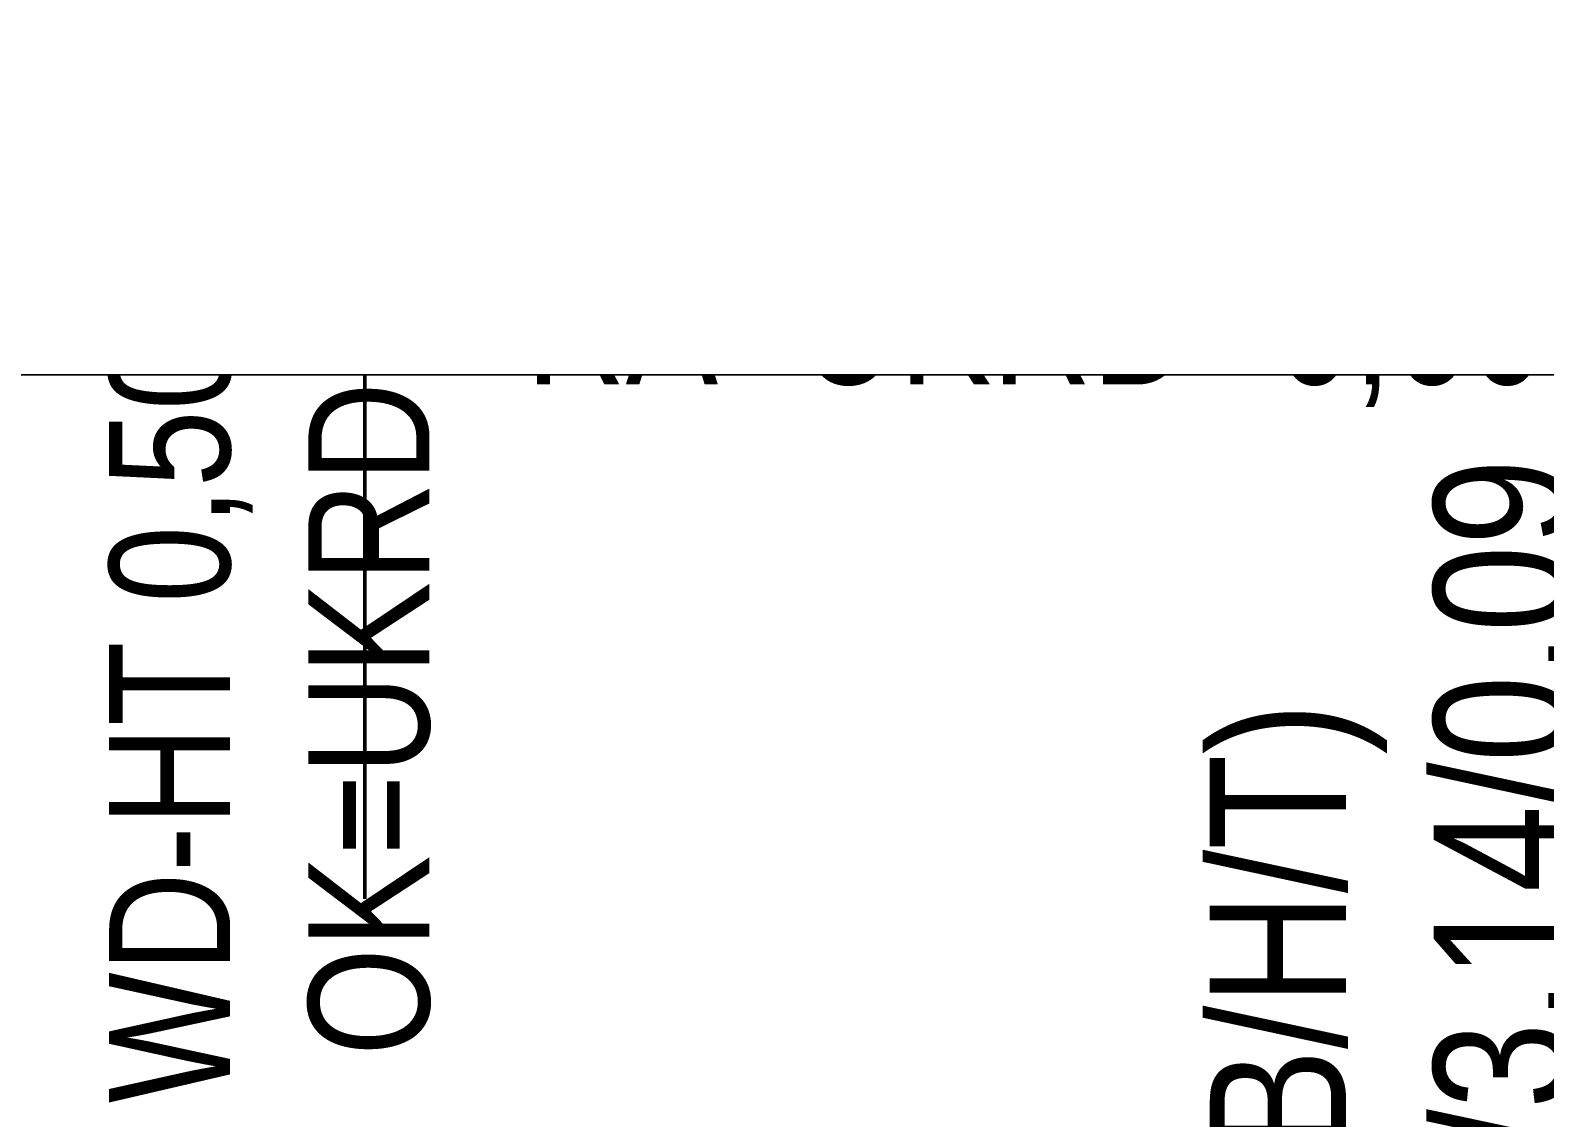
# Model space of a CAD drawing. Header units: centimetres. Extents: x 52.8 to 69.4, y 16.8 to 58.2.
# Drawn here: x 63.61 to 66.113, y 37.083 to 38.881 of the extents above; entities that cross this region are included whole.
import ezdxf
from ezdxf.enums import TextEntityAlignment as Align
from ezdxf.xclip import XClip

# ---------------------------------------------------------------- set-up
doc = ezdxf.new("R2010")
doc.units = ezdxf.units.CM
doc.header["$MEASUREMENT"] = 0
doc.header["$XCLIPFRAME"] = 0
doc.linetypes.add('Strichpunktlinie', pattern=[0.670278, 0.352778, -0.176389, 0, -0.141111])
for name, color, linetype in [('-2._Grundriss 2.UG_7_Decken.gfb', 7, 'Continuous'), ('-2._Grundriss 2.UG_7_Schnittlinien_Details.gfb', 7, 'Continuous'), ('-2._Grundriss 2.UG_7_Wände massiv.gfb', 7, 'Continuous')]:
    doc.layers.add(name, color=color, linetype=linetype)
doc.styles.add('ERSTELLTER_STIL_3', font='')
doc.styles.get('ERSTELLTER_STIL_3').set_extended_font_data('Arial Narrow')

# ---------------------------------------------------------------- blocks, each defined once
blk = doc.blocks.new('Zeichnung_8_7', base_point=(42.57, 4.7584))
at = {"layer": '-2._Grundriss 2.UG_7_Schnittlinien_Details.gfb', "color": 7, "linetype": 'Strichpunktlinie', "lineweight": 50, "ltscale": 10}
blk.add_line((64.1625, 37.4452), (64.1625, 38.3115), dxfattribs=at)
at = {"layer": '-2._Grundriss 2.UG_7_Wände massiv.gfb', "color": 7, "linetype": 'Continuous', "lineweight": 25, "char_height": 0.2, "attachment_point": 4, "rotation": 90, "style": 'ERSTELLTER_STIL_3'}
for s, insert in [('\\A1;WD-HT 0,50/0,30', (63.8586, 37.1076)), ('\\A1;OK=UKRD 0,00', (64.1879, 37.1857))]:
    blk.add_mtext(s, dxfattribs=dict(at, insert=insert))
at = {"layer": '-2._Grundriss 2.UG_7_Wände massiv.gfb', "color": 7, "linetype": 'Continuous', "lineweight": 25, "insert": (64.4284, 38.377), "char_height": 0.2, "attachment_point": 4, "style": 'ERSTELLTER_STIL_3'}
blk.add_mtext('\\A1;RA=UKRD- 0,60', dxfattribs=at)
at = {"layer": '-2._Grundriss 2.UG_7_Wände massiv.gfb', "color": 7, "linetype": 'Continuous', "lineweight": 25, "insert": (65.8776, 36.4527), "char_height": 0.225, "attachment_point": 4, "rotation": 90, "line_spacing_factor": 0.985871, "style": 'ERSTELLTER_STIL_3'}
blk.add_mtext('\\A1;WS (B/H/T)\\P 0,20/3,14/0,09', dxfattribs=at)
blk = doc.blocks.new('Mitgelieferter Zeichnungstitel[6]', base_point=(54.53, 16.7942))
at = {"color": 7, "linetype": 'Continuous', "lineweight": 13, "ltscale": 10}
blk.add_line((54.53, 38.3115), (69.4002, 38.3115), dxfattribs=at)
at = {"color": 7, "lineweight": 13, "style": 'ERSTELLTER_STIL_3'}
blk.add_attdef('AC_DrawingNumber', text='', height=0.4, dxfattribs=at).set_placement((54.53, 38.8281), align=Align.TOP_LEFT)
blk.add_attdef('AC_DrawingName', text='', height=0.4, dxfattribs=at).set_placement((61.9651, 38.8335), align=Align.TOP_CENTER)
blk.add_attdef('AC_DrawingScale', text='', height=0.4, dxfattribs=at).set_placement((69.4002, 38.8281), align=Align.TOP_RIGHT)

msp = doc.modelspace()

# ---------------------------------------------------------------- linework, layer by layer
at = {"layer": '-2._Grundriss 2.UG_7_Decken.gfb', "color": 7, "linetype": 'Continuous', "lineweight": 13, "ltscale": 10, "flags": 128}
msp.add_lwpolyline([(54.53, 16.7942), (69.4002, 16.7942), (69.4002, 38.3115), (54.53, 38.3115)], close=True, dxfattribs=at)

# ---------------------------------------------------------------- next in the draw order: block references
at = {"color": 7, "linetype": 'Continuous', "lineweight": 13, "ltscale": 10}
ref = msp.add_blockref('Zeichnung_8_7', (42.57, 4.7584), dxfattribs=at)
XClip(ref).set_block_clipping_path([(54.5300182444, 16.794228408), (69.4001759032, 38.3115296116)])

# ---------------------------------------------------------------- next in the draw order: block references
msp.add_blockref('Mitgelieferter Zeichnungstitel[6]', (54.53, 16.7942), dxfattribs=at)

doc.saveas('drawing.dxf')
